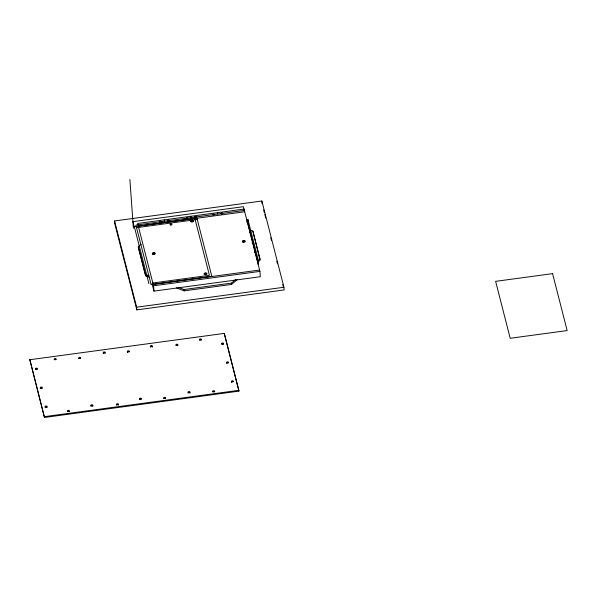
<?xml version="1.0" encoding="UTF-8"?>
<svg xmlns="http://www.w3.org/2000/svg" width="597" height="597" viewBox="0 0 597 597"><rect width="100%" height="100%" fill="white"/><g stroke="black" fill="none" stroke-linecap="round" stroke-linejoin="round"><path stroke-width="0.9" d="M252.255 243.203L252.232 242.583M149.817 277.433L145.534 275.754L138.414 247.971L138.325 246.636L141.108 244.27M178.876 287.515L184.018 289.53L231.472 283.105L235.643 279.56M257.904 260.68L259.993 258.911L252.882 231.121L250.307 230.114M176.399 287.844L184.115 290.858L231.569 284.433L237.128 279.717M257.307 262.605L260.091 260.24L259.993 258.911M114.572 220.95L261.859 201.01L283.941 287.261L284.127 289.926L136.84 309.873L114.758 223.621L114.572 220.95L136.646 307.201L136.84 309.873M244.337 210.428L135.885 225.121L151.078 284.485L211.801 276.262L196.607 216.905M138.273 226.062L194.838 218.398L209.413 275.329L152.847 282.985M244.68 211.771L134.213 226.726L132.907 221.651L243.382 206.689L259.934 271.381L260.322 276.717L153.944 291.12L152.093 283.896M136.534 227.673L197.256 219.45M247.203 223.069L246.964 219.733L247.942 219.599L257.755 257.934L258.232 264.605M246.964 219.733L256.777 258.068L257.755 257.934M153.22 284.456L259.598 270.045M244.121 210.86L243.994 209.084L137.616 223.487L153.556 285.784L259.934 271.381M136.646 307.201L283.941 287.261M29.85 359.73L224.278 333.402L238.845 390.334L238.904 391.132L44.477 417.46L29.85 359.73L44.477 417.46M44.417 416.661L238.845 390.334M138.325 246.636L145.437 274.419L148.862 275.762M254.62 252.621L254.628 251.658M263.665 209.965L264.352 212.659M264.814 214.457L265.732 218.047M270.792 237.815L271.478 240.509M276.769 261.18L277.463 263.874M282.747 284.538L283.441 287.232M259.859 259.344L252.882 231.121M217.398 212.689L217.741 214.024M238.904 391.132L224.278 333.402M190.801 216.286L191.144 217.629M164.212 219.89L164.556 221.233M134.325 226.711L148.899 283.635M253.076 241.479L252.941 241.524M250.621 231.89L250.486 231.942M249.718 232.487L249.531 231.666L249.553 232.554M261.859 201.01L262.053 203.674M256.777 258.068L256.897 259.732M247.942 219.599L248.121 222.099M231.472 283.105L231.569 284.433M184.018 289.53L184.115 290.858M153.556 285.784L153.944 291.12M145.437 274.419L145.534 275.754M129.892 179.54L133.392 228.315M139.489 399.662A0.993 0.59 -4.1 0 1 140.071 399.005A0.993 0.59 -4.1 0 1 141.25 399.124M127.571 352.566A0.993 0.59 -4.1 0 1 127.437 352.439M127.422 351.991A0.993 0.59 -4.1 0 1 128.325 351.573A0.993 0.59 -4.1 0 1 129.258 351.887M226.539 363.2A0.993 0.59 -4.1 0 1 227.256 362.67A0.993 0.59 -4.1 0 1 228.3 362.819M231.457 382.408A0.993 0.59 -4.1 0 1 231.852 381.647A0.993 0.59 -4.1 0 1 233.143 381.722M188.092 393.08A0.993 0.59 -4.1 0 1 189.189 392.356A0.993 0.59 -4.1 0 1 190.003 393.117M221.771 344.171A0.993 0.59 -4.1 0 1 222.808 343.753A0.993 0.59 -4.1 0 1 223.674 344.208M176.025 345.409A0.993 0.59 -4.1 0 1 176.936 344.991A0.993 0.59 -4.1 0 1 177.861 345.305M78.938 358.431A0.993 0.59 -4.1 0 1 80.647 358.469M35.529 369.394A0.993 0.59 -4.1 0 1 36.432 368.976A0.993 0.59 -4.1 0 1 37.365 369.282M40.297 388.423A0.993 0.59 -4.1 0 1 41.268 387.856A0.993 0.59 -4.1 0 1 42.268 388.311M45.141 407.482A0.993 0.59 -4.1 0 1 46.238 406.758A0.993 0.59 -4.1 0 1 47.044 407.52M92.848 406.132A0.993 0.59 -4.1 0 1 92.789 406.281M90.878 406.244A0.993 0.59 -4.1 0 1 91.714 405.535A0.993 0.59 -4.1 0 1 92.848 405.975M67.491 411.564A0.993 0.59 -4.1 0 1 68.528 411.146A0.993 0.59 -4.1 0 1 69.394 411.609M116.527 405.072A0.993 0.59 -4.1 0 1 117.624 404.505A0.993 0.59 -4.1 0 1 118.497 405.109M163.72 398.535A0.993 0.59 -4.1 0 1 164.623 398.124A0.993 0.59 -4.1 0 1 165.556 398.43M212.816 391.886A0.993 0.59 -4.1 0 1 213.853 391.468A0.993 0.59 -4.1 0 1 214.726 391.93M54.364 359.648A0.993 0.59 -4.1 0 1 56.073 359.678M103.333 353.133A0.993 0.59 -4.1 0 1 104.371 352.715A0.993 0.59 -4.1 0 1 105.236 353.178M150.481 347.2A0.993 0.59 -4.1 0 1 151.369 346.342A0.993 0.59 -4.1 0 1 152.317 347.096M199.689 339.962A0.993 0.59 -4.1 0 1 201.398 339.999M153.041 253.24L152.922 253.367A0.91 0.537 -4.1 0 0 153.907 254.053A0.91 0.537 -4.1 0 0 154.481 253.158L154.31 253.068A0.91 0.537 -4.1 0 0 153.041 253.24M552.583 273.635L495.629 281.351L510.196 338.275L567.15 330.566L552.583 273.635M204.98 274.247A0.91 0.537 -4.1 0 0 206.428 273.807A0.91 0.537 -4.1 0 0 205.159 273.314A0.91 0.537 -4.1 0 0 204.98 274.247M191.488 221.539A0.91 0.537 -4.1 0 0 192.935 221.099A0.91 0.537 -4.1 0 0 191.667 220.599A0.91 0.537 -4.1 0 0 191.488 221.539M139.825 399.229A0.993 0.59 -4.1 0 0 141.399 398.751A0.993 0.59 -4.1 0 0 140.019 398.206A0.993 0.59 -4.1 0 0 139.825 399.229M127.698 351.864A0.993 0.59 -4.1 0 0 129.273 351.379A0.993 0.59 -4.1 0 0 127.892 350.842A0.993 0.59 -4.1 0 0 127.698 351.864M79.095 358.446A0.993 0.59 -4.1 0 0 80.67 357.961A0.993 0.59 -4.1 0 0 79.289 357.424A0.993 0.59 -4.1 0 0 79.095 358.446M231.718 381.826A0.993 0.59 -4.1 0 0 233.293 381.349A0.993 0.59 -4.1 0 0 231.912 380.804A0.993 0.59 -4.1 0 0 231.718 381.826M188.428 392.647A0.993 0.59 -4.1 0 0 190.003 392.169A0.993 0.59 -4.1 0 0 188.622 391.625A0.993 0.59 -4.1 0 0 188.428 392.647M222.047 344.044A0.993 0.59 -4.1 0 0 223.621 343.566A0.993 0.59 -4.1 0 0 222.241 343.021A0.993 0.59 -4.1 0 0 222.047 344.044M226.875 362.924A0.993 0.59 -4.1 0 0 228.457 362.446A0.993 0.59 -4.1 0 0 227.069 361.901A0.993 0.59 -4.1 0 0 226.875 362.924M40.633 388.14A0.993 0.59 -4.1 0 0 42.215 387.662A0.993 0.59 -4.1 0 0 40.827 387.117A0.993 0.59 -4.1 0 0 40.633 388.14M91.214 405.811A0.993 0.59 -4.1 0 0 92.796 405.333A0.993 0.59 -4.1 0 0 91.408 404.788A0.993 0.59 -4.1 0 0 91.214 405.811M176.302 345.282A0.993 0.59 -4.1 0 0 177.884 344.797A0.993 0.59 -4.1 0 0 176.496 344.26A0.993 0.59 -4.1 0 0 176.302 345.282M45.476 407.05A0.993 0.59 -4.1 0 0 47.051 406.564A0.993 0.59 -4.1 0 0 45.67 406.027A0.993 0.59 -4.1 0 0 45.476 407.05M35.805 369.259A0.993 0.59 -4.1 0 0 37.38 368.782A0.993 0.59 -4.1 0 0 35.999 368.245A0.993 0.59 -4.1 0 0 35.805 369.259M163.996 398.408A0.993 0.59 -4.1 0 0 165.57 397.93A0.993 0.59 -4.1 0 0 164.19 397.386A0.993 0.59 -4.1 0 0 163.996 398.408M67.767 411.437A0.993 0.59 -4.1 0 0 69.342 410.96A0.993 0.59 -4.1 0 0 67.961 410.415A0.993 0.59 -4.1 0 0 67.767 411.437M116.863 404.788A0.993 0.59 -4.1 0 0 118.437 404.311A0.993 0.59 -4.1 0 0 117.057 403.773A0.993 0.59 -4.1 0 0 116.863 404.788M213.092 391.759A0.993 0.59 -4.1 0 0 214.674 391.281A0.993 0.59 -4.1 0 0 213.286 390.736A0.993 0.59 -4.1 0 0 213.092 391.759M54.514 359.655A0.993 0.59 -4.1 0 0 56.088 359.178A0.993 0.59 -4.1 0 0 54.708 358.633A0.993 0.59 -4.1 0 0 54.514 359.655M103.609 353.006A0.993 0.59 -4.1 0 0 105.184 352.528A0.993 0.59 -4.1 0 0 103.803 351.984A0.993 0.59 -4.1 0 0 103.609 353.006M150.743 346.626A0.993 0.59 -4.1 0 0 152.317 346.148A0.993 0.59 -4.1 0 0 150.937 345.603A0.993 0.59 -4.1 0 0 150.743 346.626M199.838 339.977A0.993 0.59 -4.1 0 0 201.413 339.499A0.993 0.59 -4.1 0 0 200.032 338.954A0.993 0.59 -4.1 0 0 199.838 339.977M243.24 241.8A0.91 0.537 -4.1 0 0 244.688 241.36A0.91 0.537 -4.1 0 0 243.419 240.86A0.91 0.537 -4.1 0 0 243.24 241.8M159.966 222.203A0.828 0.493 -4.1 0 0 161.287 221.8A0.828 0.493 -4.1 0 0 160.13 221.353A0.828 0.493 -4.1 0 0 159.966 222.203M194.749 217.495A0.828 0.493 -4.1 0 0 196.062 217.092A0.828 0.493 -4.1 0 0 194.906 216.644A0.828 0.493 -4.1 0 0 194.749 217.495M213.159 215.002A0.828 0.493 -4.1 0 0 214.472 214.599A0.828 0.493 -4.1 0 0 213.323 214.144A0.828 0.493 -4.1 0 0 213.159 215.002M221.338 213.89A0.828 0.493 -4.1 0 0 222.659 213.487A0.828 0.493 -4.1 0 0 221.502 213.039A0.828 0.493 -4.1 0 0 221.338 213.89M168.153 221.091A0.828 0.493 -4.1 0 0 169.466 220.696A0.828 0.493 -4.1 0 0 168.317 220.241A0.828 0.493 -4.1 0 0 168.153 221.091M186.562 218.599A0.828 0.493 -4.1 0 0 187.876 218.203A0.828 0.493 -4.1 0 0 186.727 217.748A0.828 0.493 -4.1 0 0 186.562 218.599M204.637 274.538A1.492 0.881 -4.1 0 0 207.002 273.822A1.492 0.881 -4.1 0 0 204.928 273.008A1.492 0.881 -4.1 0 0 204.637 274.538M242.897 242.091A1.492 0.881 -4.1 0 0 245.263 241.367A1.492 0.881 -4.1 0 0 243.188 240.561A1.492 0.881 -4.1 0 0 242.897 242.091M191.144 221.83A1.492 0.881 -4.1 0 0 193.51 221.106A1.492 0.881 -4.1 0 0 191.436 220.3A1.492 0.881 -4.1 0 0 191.144 221.83M152.884 254.277A1.492 0.881 -4.1 0 0 155.25 253.561A1.492 0.881 -4.1 0 0 153.175 252.747A1.492 0.881 -4.1 0 0 152.884 254.277M170.406 224.972A0.993 0.59 -4.1 0 0 171.981 224.494A0.993 0.59 -4.1 0 0 170.6 223.95A0.993 0.59 -4.1 0 0 170.406 224.972"/></g></svg>
